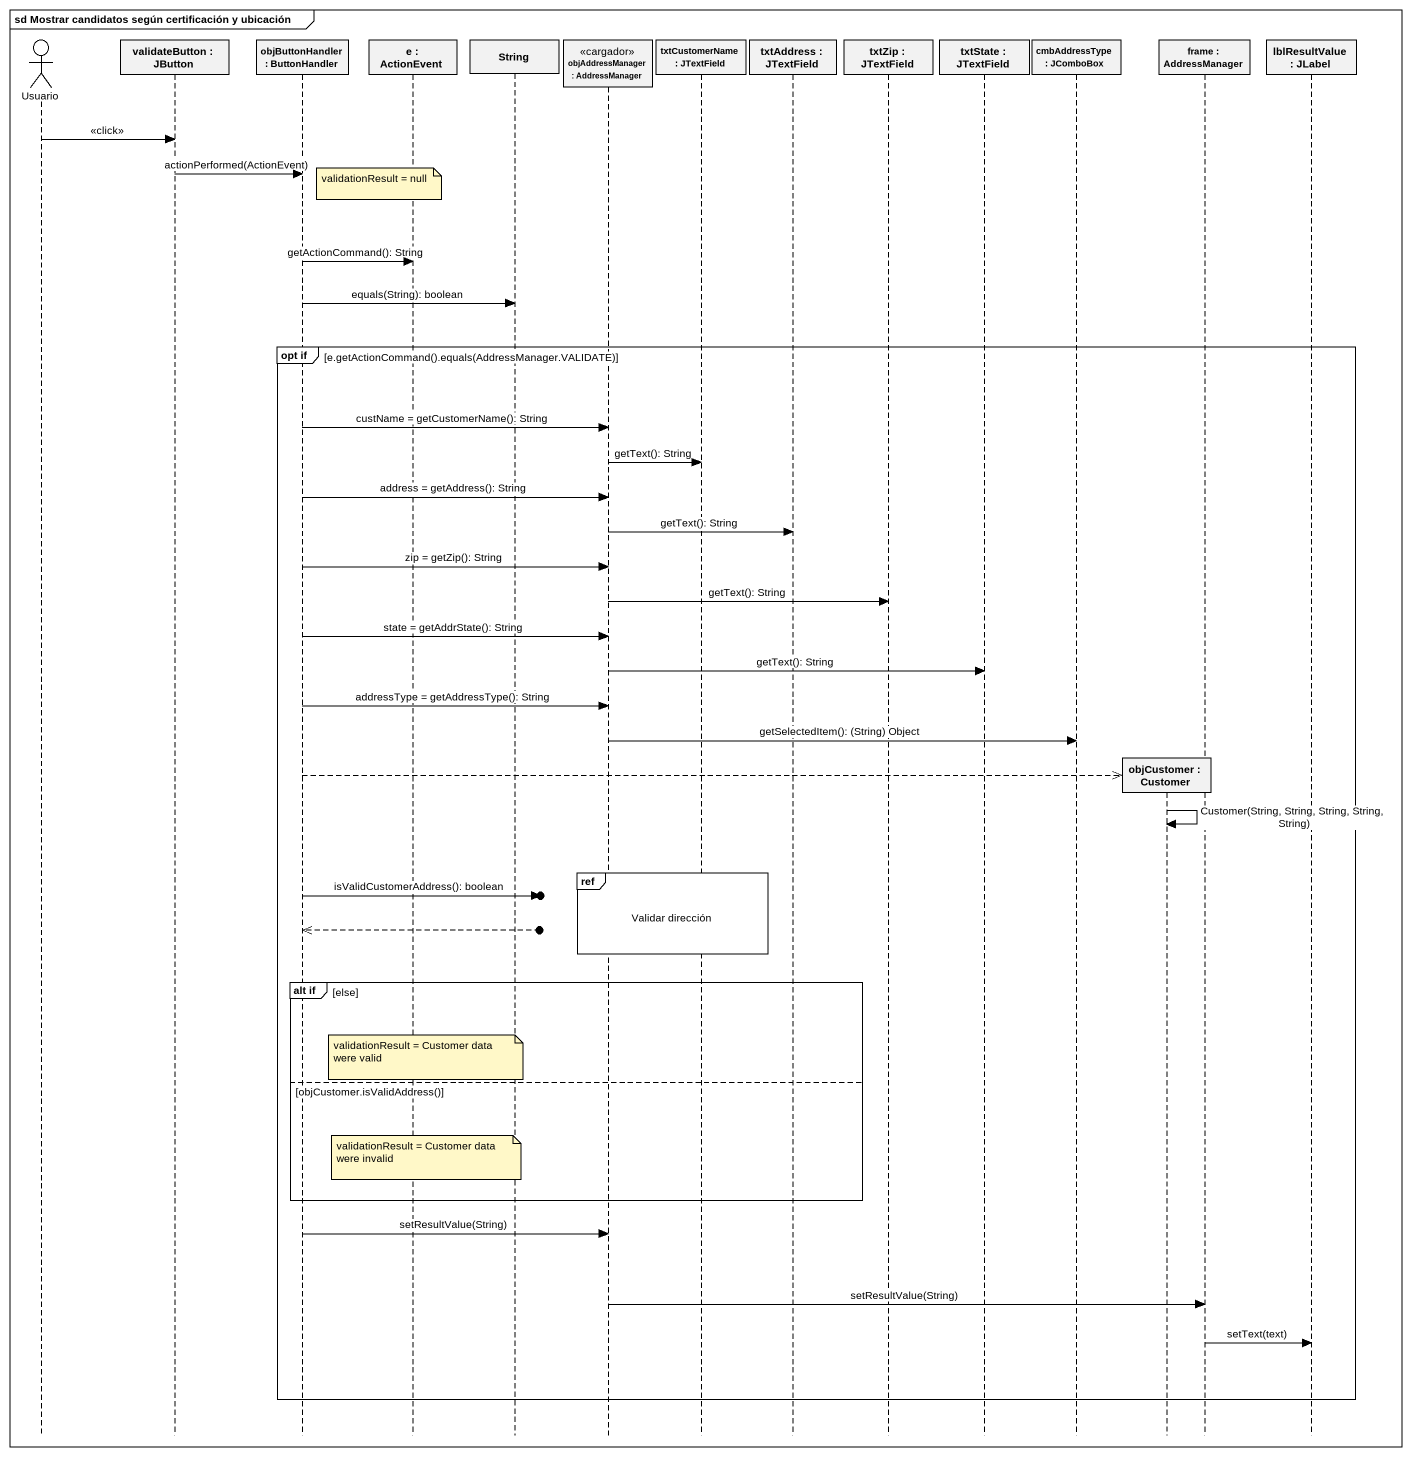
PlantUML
@startuml
mainframe sd Mostrar candidatos según certificación y ubicación
hide footbox
actor Usuario
participant "validateButton : JButton" as validateButton
participant "objButtonHandler : ButtonHandler" as objButtonHandler
participant "e : ActionEvent" as e
participant String
participant "objAddressManager : AddressManager" as objAddressManager <<cargador>>
participant "txtCustomerName : JTextField" as txtCustomerName
participant "txtAddress : JTextField" as txtAddress
participant "txtZip : JTextField" as txtZip
participant "txtState : JTextField" as txtState
participant "cmbAddressType : JComboBox" as cmbAddressType
participant "objCustomer : Customer" as objCustomer
participant "frame : AddressManager" as frame_
participant "lblResultValue : JLabel" as lblResultValue

Usuario -> validateButton : <<click>>
validateButton -> objButtonHandler : actionPerformed(ActionEvent)
note over e : validationResult = null
objButtonHandler -> e : getActionCommand(): String
objButtonHandler -> String : equals(String): boolean
group opt if [e.getActionCommand().equals(AddressManager.VALIDATE)]
  objButtonHandler -> objAddressManager : custName = getCustomerName(): String
  objAddressManager -> txtCustomerName : getText(): String
  objButtonHandler -> objAddressManager : address = getAddress(): String
  objAddressManager -> txtAddress : getText(): String
  objButtonHandler -> objAddressManager : zip = getZip(): String
  objAddressManager -> txtZip : getText(): String
  objButtonHandler -> objAddressManager : state = getAddrState(): String
  objAddressManager -> txtState : getText(): String
  objButtonHandler -> objAddressManager : addressType = getAddressType(): String
  objAddressManager -> cmbAddressType : getSelectedItem(): (String) Object
  objButtonHandler -->> objCustomer **
  objCustomer -> objCustomer : Customer(String, String, String, String, String)
  ref over objAddressManager, txtCustomerName : Validar dirección
  objButtonHandler ->o] : isValidCustomerAddress(): boolean
  objButtonHandler <<--o]
  group alt if [else]
    note over e : validationResult = Customer data were valid
  else objCustomer.isValidAddress()
    note over e : validationResult = Customer data were invalid
  end
  objButtonHandler -> objAddressManager : setResultValue(String)
  objAddressManager -> frame_ : setResultValue(String)
  frame_ -> lblResultValue : setText(text)
end
@enduml
